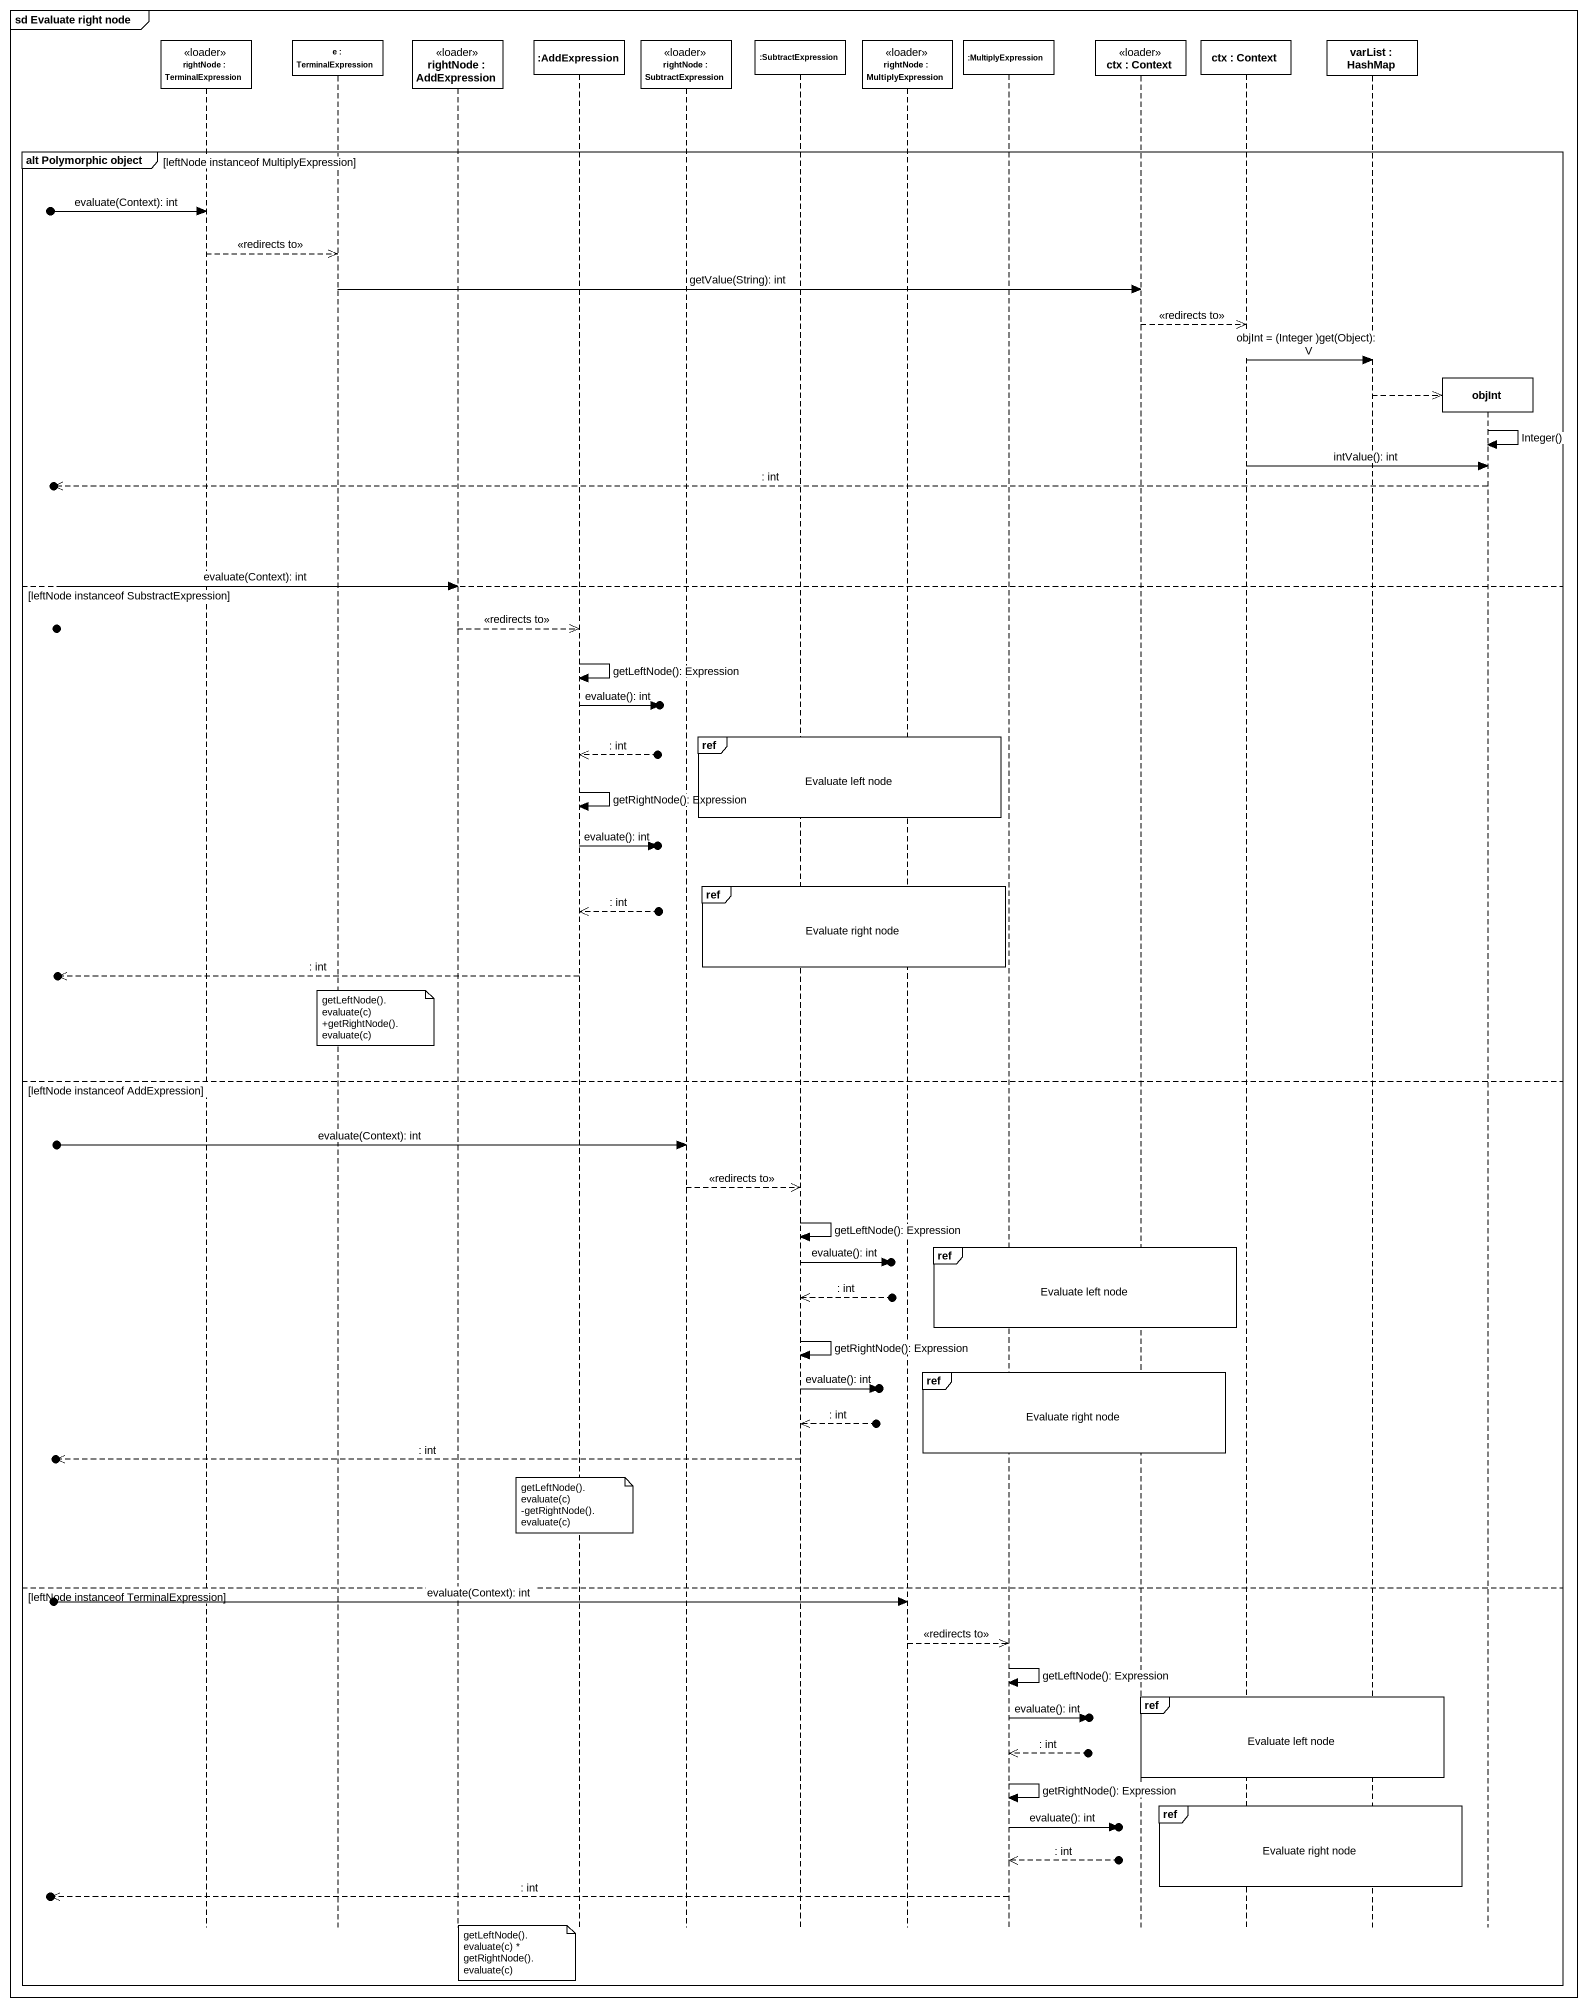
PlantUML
@startuml
mainframe sd Evaluate right node
hide footbox
participant "rightNode : TerminalExpression" as rightNode <<loader>>
participant "e : TerminalExpression" as e
participant "rightNode : AddExpression" as rightNode_2 <<loader>>
participant ":AddExpression" as AddExpression
participant "rightNode : SubtractExpression" as rightNode_3 <<loader>>
participant ":SubtractExpression" as SubtractExpression
participant "rightNode : MultiplyExpression" as rightNode_4 <<loader>>
participant ":MultiplyExpression" as MultiplyExpression
participant "ctx : Context" as ctx <<loader>>
participant "ctx : Context" as ctx_2
participant "varList : HashMap" as varList
participant objInt

group alt Polymorphic object [leftNode instanceof MultiplyExpression]
  [o-> rightNode : evaluate(Context): int
  rightNode -->> e : <<redirects to>>
  e -> ctx : getValue(String): int
  ctx -->> ctx_2 : <<redirects to>>
  ctx_2 -> varList : objInt = (Integer )get(Object): V
  varList -->> objInt **
  objInt -> objInt : Integer()
  ctx_2 -> objInt : intValue(): int
  [o<<-- objInt : : int
else leftNode instanceof SubstractExpression
  [o-> rightNode_2 : evaluate(Context): int
  rightNode_2 -->> AddExpression : <<redirects to>>
  AddExpression -> AddExpression : getLeftNode(): Expression
  AddExpression ->o] : evaluate(): int
  ref over SubtractExpression, rightNode_4 : Evaluate left node
  AddExpression <<--o] : : int
  AddExpression -> AddExpression : getRightNode(): Expression
  AddExpression ->o] : evaluate(): int
  ref over SubtractExpression, rightNode_4 : Evaluate right node
  AddExpression <<--o] : : int
  [o<<-- AddExpression : : int
  note over e : getLeftNode().evaluate(c) +getRightNode().evaluate(c)
else leftNode instanceof AddExpression
  [o-> rightNode_3 : evaluate(Context): int
  rightNode_3 -->> SubtractExpression : <<redirects to>>
  SubtractExpression -> SubtractExpression : getLeftNode(): Expression
  ref over MultiplyExpression, ctx : Evaluate left node
  SubtractExpression ->o] : evaluate(): int
  SubtractExpression <<--o] : : int
  SubtractExpression -> SubtractExpression : getRightNode(): Expression
  ref over MultiplyExpression, ctx : Evaluate right node
  SubtractExpression ->o] : evaluate(): int
  SubtractExpression <<--o] : : int
  [o<<-- SubtractExpression : : int
  note over AddExpression : getLeftNode().evaluate(c) -getRightNode().evaluate(c)
else leftNode instanceof TerminalExpression
  [o-> rightNode_4 : evaluate(Context): int
  rightNode_4 -->> MultiplyExpression : <<redirects to>>
  MultiplyExpression -> MultiplyExpression : getLeftNode(): Expression
  ref over ctx, ctx_2, varList : Evaluate left node
  MultiplyExpression ->o] : evaluate(): int
  MultiplyExpression <<--o] : : int
  MultiplyExpression -> MultiplyExpression : getRightNode(): Expression
  ref over ctx_2, varList : Evaluate right node
  MultiplyExpression ->o] : evaluate(): int
  MultiplyExpression <<--o] : : int
  [o<<-- MultiplyExpression : : int
  note right of rightNode_2 : getLeftNode().evaluate(c) * getRightNode().evaluate(c)
end
@enduml
